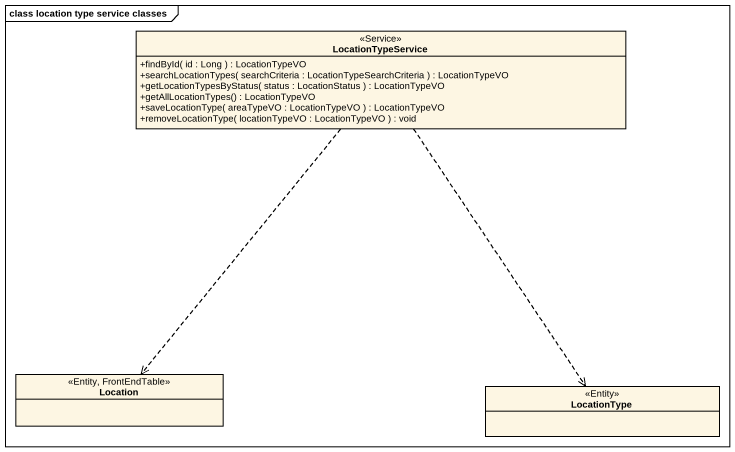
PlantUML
@startuml
mainframe class location type service classes
hide circle
hide empty members
skinparam classAttributeIconSize 0
class LocationTypeService <<Service>> {
  +findById( id : Long ) : LocationTypeVO
  +searchLocationTypes( searchCriteria : LocationTypeSearchCriteria ) : LocationTypeVO
  +getLocationTypesByStatus( status : LocationStatus ) : LocationTypeVO
  +getAllLocationTypes() : LocationTypeVO
  +saveLocationType( areaTypeVO : LocationTypeVO ) : LocationTypeVO
  +removeLocationType( locationTypeVO : LocationTypeVO ) : void
}
class Location <<Entity, FrontEndTable>>
class LocationType <<Entity>>
LocationTypeService ..> Location
LocationTypeService ..> LocationType
@enduml
